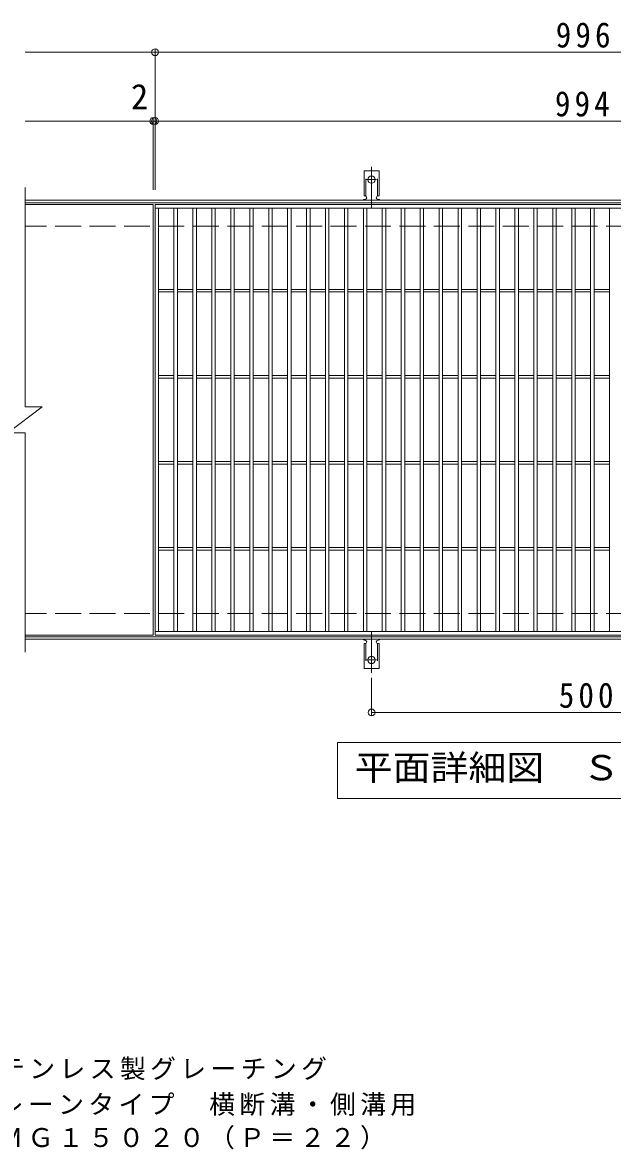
# Model space of a CAD drawing. Units: millimetres, scale not verified. Extents: x -1715 to 1482, y -1373 to 1255.
# Drawn here: x -648 to 37, y -54 to 1255 of the extents above; entities that cross this region are included whole.
import ezdxf
from ezdxf.enums import TextEntityAlignment as Align

# ---------------------------------------------------------------- set-up
doc = ezdxf.new("R2010")
doc.units = ezdxf.units.MM
doc.header["$LTSCALE"] = 10
doc.header["$PDMODE"] = 32
doc.header["$PDSIZE"] = 8
for name, pattern in [('CHAIN2', [12, 9, -1, 1, -1]), ('DASHED2', [3, 2, -1]), ('DASHED3', [4, 3, -1])]:
    doc.linetypes.add(name, pattern=pattern)
for name, color, linetype, lineweight in [('C-1', 2, 'Continuous', 9), ('C-2', 3, 'Continuous', 9), ('C-4', 7, 'Continuous', 9), ('C-5', 7, 'Continuous', 9), ('C-A', 3, 'Continuous', 9), ('D-5', 7, 'Continuous', 9)]:
    doc.layers.add(name, color=color, linetype=linetype, lineweight=lineweight)
doc.styles.add('ＭＳ ゴシック', font='')
doc.styles.get('ＭＳ ゴシック').set_extended_font_data('MS Gothic')

msp = doc.modelspace()

# ---------------------------------------------------------------- linework, layer by layer
at = {"layer": 'C-1'}
for p, q in [((659.76, 1048.36), (-645.24, 1048.36)), ((659.76, 1045.35), (-645.24, 1045.35)), ((659.76, 541.36), (-645.24, 541.35)), ((659.76, 538.36), (-645.24, 538.35))]:
    msp.add_line(p, q, dxfattribs=at)
at = {"layer": 'C-1', "linetype": 'DASHED3'}
for p, q in [((659.76, 1018.35), (-645.24, 1018.35)), ((659.76, 568.36), (-645.24, 568.35))]:
    msp.add_line(p, q, dxfattribs=at)
at = {"layer": 'C-2'}
for p, q in [((-645.24, 1063.36), (-645.24, 808.36)), ((-496.24, 1043.35), (-645.24, 1043.35)), ((-496.24, 1043.35), (-496.24, 543.35)), ((-494.24, 1039.35), (499.76, 1039.35)), ((-490.24, 547.35), (-490.24, 1039.35)), ((-472.24, 547.35), (-472.24, 1039.35)), ((-468.24, 547.35), (-468.24, 1039.35)), ((-450.24, 547.35), (-450.24, 1039.35)), ((-446.24, 547.35), (-446.24, 1039.35)), ((-428.24, 547.35), (-428.24, 1039.35)), ((-424.24, 547.35), (-424.24, 1039.35)), ((-406.24, 547.35), (-406.24, 1039.35)), ((-402.24, 547.35), (-402.24, 1039.35)), ((-384.24, 547.35), (-384.24, 1039.35)), ((-380.24, 547.35), (-380.24, 1039.35)), ((-362.24, 547.35), (-362.24, 1039.35)), ((-358.24, 547.35), (-358.24, 1039.35)), ((-340.24, 547.35), (-340.24, 1039.35)), ((-336.24, 547.35), (-336.24, 1039.35)), ((-318.24, 547.35), (-318.24, 1039.35)), ((-314.24, 547.35), (-314.24, 1039.35)), ((-296.24, 547.35), (-296.24, 1039.35)), ((-292.24, 547.35), (-292.24, 1039.35)), ((-274.24, 547.35), (-274.24, 1039.35)), ((-270.24, 547.35), (-270.24, 1039.35)), ((-252.24, 547.35), (-252.24, 1039.35)), ((-248.24, 547.35), (-248.24, 1039.35)), ((-230.24, 547.35), (-230.24, 1039.35)), ((-226.24, 547.35), (-226.24, 1039.35)), ((-208.24, 547.35), (-208.24, 1039.35)), ((-204.24, 547.35), (-204.24, 1039.35)), ((-186.24, 547.35), (-186.24, 1039.35)), ((-182.24, 547.35), (-182.24, 1039.35)), ((-164.24, 547.35), (-164.24, 1039.35)), ((-160.24, 547.35), (-160.24, 1039.35)), ((-142.24, 547.35), (-142.24, 1039.35)), ((-138.24, 547.35), (-138.24, 1039.35)), ((-120.24, 547.35), (-120.24, 1039.35)), ((-116.24, 547.35), (-116.24, 1039.35)), ((-98.24, 547.35), (-98.24, 1039.35)), ((-94.24, 547.35), (-94.24, 1039.35)), ((-76.24, 547.35), (-76.24, 1039.35)), ((-72.24, 547.35), (-72.24, 1039.35)), ((-54.24, 547.35), (-54.24, 1039.35)), ((-50.24, 547.35), (-50.24, 1039.35)), ((-32.24, 547.35), (-32.24, 1039.35)), ((-28.24, 547.35), (-28.24, 1039.35)), ((-10.24, 547.35), (-10.24, 1039.35)), ((-6.24, 547.35), (-6.24, 1039.35)), ((11.76, 547.35), (11.76, 1039.35)), ((15.76, 547.35), (15.76, 1039.35)), ((33.76, 547.35), (33.76, 1039.35)), ((-490.24, 944.85), (-472.24, 944.85)), ((-468.24, 944.85), (-450.24, 944.85)), ((-446.24, 944.85), (-428.24, 944.85)), ((-424.24, 944.85), (-406.24, 944.85)), ((-402.24, 944.85), (-384.24, 944.85)), ((-380.24, 944.85), (-362.24, 944.85)), ((-358.24, 944.85), (-340.24, 944.85)), ((-336.24, 944.85), (-318.24, 944.85)), ((-314.24, 944.85), (-296.24, 944.85)), ((-292.24, 944.85), (-274.24, 944.85)), ((-270.24, 944.85), (-252.24, 944.85)), ((-248.24, 944.85), (-230.24, 944.85)), ((-226.24, 944.85), (-208.24, 944.85)), ((-204.24, 944.85), (-186.24, 944.85)), ((-182.24, 944.85), (-164.24, 944.85)), ((-160.24, 944.85), (-142.24, 944.85)), ((-138.24, 944.85), (-120.24, 944.85)), ((-116.24, 944.85), (-98.24, 944.85)), ((-94.24, 944.85), (-76.24, 944.85)), ((-72.24, 944.85), (-54.24, 944.85)), ((-50.24, 944.85), (-32.24, 944.85)), ((-28.24, 944.85), (-10.24, 944.85)), ((-6.24, 944.85), (11.76, 944.85)), ((15.76, 944.85), (33.76, 944.85)), ((-490.24, 941.85), (-472.24, 941.85)), ((-468.24, 941.85), (-450.24, 941.85)), ((-446.24, 941.85), (-428.24, 941.85)), ((-424.24, 941.85), (-406.24, 941.85)), ((-402.24, 941.85), (-384.24, 941.85)), ((-380.24, 941.85), (-362.24, 941.85)), ((-358.24, 941.85), (-340.24, 941.85)), ((-336.24, 941.85), (-318.24, 941.85)), ((-314.24, 941.85), (-296.24, 941.85)), ((-292.24, 941.85), (-274.24, 941.85)), ((-270.24, 941.85), (-252.24, 941.85)), ((-248.24, 941.85), (-230.24, 941.85)), ((-226.24, 941.85), (-208.24, 941.85)), ((-204.24, 941.85), (-186.24, 941.85)), ((-182.24, 941.85), (-164.24, 941.85)), ((-160.24, 941.85), (-142.24, 941.85)), ((-138.24, 941.85), (-120.24, 941.85)), ((-116.24, 941.85), (-98.24, 941.85)), ((-94.24, 941.85), (-76.24, 941.85)), ((-72.24, 941.85), (-54.24, 941.85)), ((-50.24, 941.85), (-32.24, 941.85)), ((-28.24, 941.85), (-10.24, 941.85)), ((-6.24, 941.85), (11.76, 941.85)), ((15.76, 941.85), (33.76, 941.85)), ((-490.24, 844.85), (-472.24, 844.85)), ((-490.24, 841.85), (-472.24, 841.85)), ((-468.24, 844.85), (-450.24, 844.85)), ((-468.24, 841.85), (-450.24, 841.85)), ((-446.24, 844.85), (-428.24, 844.85)), ((-446.24, 841.85), (-428.24, 841.85)), ((-424.24, 844.85), (-406.24, 844.85)), ((-424.24, 841.85), (-406.24, 841.85)), ((-402.24, 844.85), (-384.24, 844.85)), ((-402.24, 841.85), (-384.24, 841.85)), ((-380.24, 844.85), (-362.24, 844.85)), ((-380.24, 841.85), (-362.24, 841.85)), ((-358.24, 844.85), (-340.24, 844.85)), ((-358.24, 841.85), (-340.24, 841.85)), ((-336.24, 844.85), (-318.24, 844.85)), ((-336.24, 841.85), (-318.24, 841.85)), ((-314.24, 844.85), (-296.24, 844.85)), ((-314.24, 841.85), (-296.24, 841.85)), ((-292.24, 844.85), (-274.24, 844.85)), ((-292.24, 841.85), (-274.24, 841.85)), ((-270.24, 844.85), (-252.24, 844.85)), ((-270.24, 841.85), (-252.24, 841.85)), ((-248.24, 844.85), (-230.24, 844.85)), ((-248.24, 841.85), (-230.24, 841.85)), ((-226.24, 844.85), (-208.24, 844.85)), ((-226.24, 841.85), (-208.24, 841.85)), ((-204.24, 844.85), (-186.24, 844.85)), ((-204.24, 841.85), (-186.24, 841.85)), ((-182.24, 844.85), (-164.24, 844.85)), ((-182.24, 841.85), (-164.24, 841.85)), ((-160.24, 844.85), (-142.24, 844.85)), ((-160.24, 841.85), (-142.24, 841.85)), ((-138.24, 844.85), (-120.24, 844.85)), ((-138.24, 841.85), (-120.24, 841.85)), ((-116.24, 844.85), (-98.24, 844.85)), ((-116.24, 841.85), (-98.24, 841.85)), ((-94.24, 844.85), (-76.24, 844.85)), ((-94.24, 841.85), (-76.24, 841.85)), ((-72.24, 844.85), (-54.24, 844.85)), ((-72.24, 841.85), (-54.24, 841.85)), ((-50.24, 844.85), (-32.24, 844.85)), ((-50.24, 841.85), (-32.24, 841.85)), ((-28.24, 844.85), (-10.24, 844.85)), ((-28.24, 841.85), (-10.24, 841.85)), ((-6.24, 844.85), (11.76, 844.85)), ((-6.24, 841.85), (11.76, 841.85)), ((15.76, 844.85), (33.76, 844.85)), ((15.76, 841.85), (33.76, 841.85)), ((-665.24, 778.35), (-625.24, 808.36)), ((-645.24, 808.36), (-625.24, 808.36)), ((-665.24, 778.35), (-645.24, 778.35)), ((-645.24, 778.35), (-645.24, 523.35)), ((-490.24, 744.85), (-472.24, 744.85)), ((-490.24, 741.85), (-472.24, 741.85)), ((-468.24, 744.85), (-450.24, 744.85)), ((-468.24, 741.85), (-450.24, 741.85)), ((-446.24, 744.85), (-428.24, 744.85)), ((-446.24, 741.85), (-428.24, 741.85)), ((-424.24, 744.85), (-406.24, 744.85)), ((-424.24, 741.85), (-406.24, 741.85)), ((-402.24, 744.85), (-384.24, 744.85)), ((-402.24, 741.85), (-384.24, 741.85)), ((-380.24, 744.85), (-362.24, 744.85)), ((-380.24, 741.85), (-362.24, 741.85)), ((-358.24, 744.85), (-340.24, 744.85)), ((-358.24, 741.85), (-340.24, 741.85)), ((-336.24, 744.85), (-318.24, 744.85)), ((-336.24, 741.85), (-318.24, 741.85)), ((-314.24, 744.85), (-296.24, 744.85)), ((-314.24, 741.85), (-296.24, 741.85)), ((-292.24, 744.85), (-274.24, 744.85)), ((-292.24, 741.85), (-274.24, 741.85)), ((-270.24, 744.85), (-252.24, 744.85)), ((-270.24, 741.85), (-252.24, 741.85)), ((-248.24, 744.85), (-230.24, 744.85)), ((-248.24, 741.85), (-230.24, 741.85)), ((-226.24, 744.85), (-208.24, 744.85)), ((-226.24, 741.85), (-208.24, 741.85)), ((-204.24, 744.85), (-186.24, 744.85)), ((-204.24, 741.85), (-186.24, 741.85)), ((-182.24, 744.85), (-164.24, 744.85)), ((-182.24, 741.85), (-164.24, 741.85)), ((-160.24, 744.85), (-142.24, 744.85)), ((-160.24, 741.85), (-142.24, 741.85)), ((-138.24, 744.85), (-120.24, 744.85)), ((-138.24, 741.85), (-120.24, 741.85)), ((-116.24, 744.85), (-98.24, 744.85)), ((-116.24, 741.85), (-98.24, 741.85)), ((-94.24, 744.85), (-76.24, 744.85)), ((-94.24, 741.85), (-76.24, 741.85)), ((-72.24, 744.85), (-54.24, 744.85)), ((-72.24, 741.85), (-54.24, 741.85)), ((-50.24, 744.85), (-32.24, 744.85)), ((-50.24, 741.85), (-32.24, 741.85)), ((-28.24, 744.85), (-10.24, 744.85)), ((-28.24, 741.85), (-10.24, 741.85)), ((-6.24, 744.85), (11.76, 744.85)), ((-6.24, 741.85), (11.76, 741.85)), ((15.76, 744.85), (33.76, 744.85)), ((15.76, 741.85), (33.76, 741.85)), ((-490.24, 644.85), (-472.24, 644.85)), ((-490.24, 641.85), (-472.24, 641.85)), ((-468.24, 644.85), (-450.24, 644.85)), ((-468.24, 641.85), (-450.24, 641.85)), ((-446.24, 644.85), (-428.24, 644.85)), ((-446.24, 641.85), (-428.24, 641.85)), ((-424.24, 644.85), (-406.24, 644.85)), ((-424.24, 641.85), (-406.24, 641.85)), ((-402.24, 644.85), (-384.24, 644.85)), ((-402.24, 641.85), (-384.24, 641.85)), ((-380.24, 644.85), (-362.24, 644.85)), ((-380.24, 641.85), (-362.24, 641.85)), ((-358.24, 644.85), (-340.24, 644.85)), ((-358.24, 641.85), (-340.24, 641.85)), ((-336.24, 644.85), (-318.24, 644.85)), ((-336.24, 641.85), (-318.24, 641.85)), ((-314.24, 644.85), (-296.24, 644.85)), ((-314.24, 641.85), (-296.24, 641.85)), ((-292.24, 644.85), (-274.24, 644.85)), ((-292.24, 641.85), (-274.24, 641.85)), ((-270.24, 644.85), (-252.24, 644.85)), ((-270.24, 641.85), (-252.24, 641.85)), ((-248.24, 644.85), (-230.24, 644.85)), ((-248.24, 641.85), (-230.24, 641.85)), ((-226.24, 644.85), (-208.24, 644.85)), ((-226.24, 641.85), (-208.24, 641.85)), ((-204.24, 644.85), (-186.24, 644.85)), ((-204.24, 641.85), (-186.24, 641.85)), ((-182.24, 644.85), (-164.24, 644.85)), ((-182.24, 641.85), (-164.24, 641.85)), ((-160.24, 644.85), (-142.24, 644.85)), ((-160.24, 641.85), (-142.24, 641.85)), ((-138.24, 644.85), (-120.24, 644.85)), ((-138.24, 641.85), (-120.24, 641.85)), ((-116.24, 644.85), (-98.24, 644.85)), ((-116.24, 641.85), (-98.24, 641.85)), ((-94.24, 644.85), (-76.24, 644.85)), ((-94.24, 641.85), (-76.24, 641.85)), ((-72.24, 644.85), (-54.24, 644.85)), ((-72.24, 641.85), (-54.24, 641.85)), ((-50.24, 644.85), (-32.24, 644.85)), ((-50.24, 641.85), (-32.24, 641.85)), ((-28.24, 644.85), (-10.24, 644.85)), ((-28.24, 641.85), (-10.24, 641.85)), ((-6.24, 644.85), (11.76, 644.85)), ((-6.24, 641.85), (11.76, 641.85)), ((15.76, 644.85), (33.76, 644.85)), ((15.76, 641.85), (33.76, 641.85)), ((-496.24, 543.35), (-645.24, 543.35)), ((499.76, 547.35), (-494.24, 547.35)), ((499.76, 543.35), (-494.24, 543.35))]:
    msp.add_line(p, q, dxfattribs=at)
msp.add_lwpolyline([(-494.24, 543.35), (-494.24, 1043.35), (499.76, 1043.35)], dxfattribs=at)
at = {"layer": 'C-4'}
for p, q in [((-645.24, 1220.35), (659.76, 1220.35)), ((-494.24, 1060.35), (-494.24, 1223.35)), ((-645.24, 1140.36), (659.76, 1140.36)), ((-496.24, 1060.35), (-496.24, 1143.35)), ((-242.74, 493.64), (-242.74, 450.35)), ((-242.74, 453.35), (257.26, 453.35))]:
    msp.add_line(p, q, dxfattribs=at)
for p in [(-494.24, 1220.35), (-496.24, 1140.36), (-494.24, 1140.36), (-242.74, 453.35)]:
    msp.add_point(p, dxfattribs=at)
at = {"layer": 'C-5'}
msp.add_lwpolyline([(-282.24, 353.36), (-282.24, 418.35), (292.76, 418.35), (292.76, 353.36)], close=True, dxfattribs=at)
at = {"layer": 'C-A', "color": 7, "linetype": 'CHAIN2'}
for p, q in [((-242.74, 1039.89), (-242.74, 1087.29)), ((-248.52, 1072.36), (-236.97, 1072.36)), ((-242.74, 546.82), (-242.74, 499.42)), ((-248.52, 514.36), (-236.97, 514.36))]:
    msp.add_line(p, q, dxfattribs=at)
at = {"layer": 'C-A'}
for p, q in [((-251.49, 1053.36), (-251.49, 1082.36)), ((-233.99, 1082.36), (-251.49, 1082.36)), ((-233.99, 1053.36), (-233.99, 1082.36)), ((-251.49, 1053.36), (-250.24, 1053.36)), ((-250.74, 1049.36), (-250.24, 1049.36)), ((-235.25, 1049.36), (-234.73, 1049.36)), ((-233.99, 1053.36), (-235.24, 1053.36)), ((-250.74, 537.36), (-250.24, 537.36)), ((-235.25, 537.36), (-234.73, 537.36)), ((-251.49, 533.36), (-250.24, 533.36)), ((-251.49, 533.36), (-251.49, 504.36)), ((-233.99, 533.36), (-235.24, 533.36)), ((-233.99, 533.36), (-233.99, 504.36)), ((-233.99, 504.36), (-251.49, 504.36))]:
    msp.add_line(p, q, dxfattribs=at)
at = {"layer": 'C-A', "linetype": 'DASHED2'}
for p, q in [((-249.49, 1053.21), (-249.49, 1082.36)), ((-235.99, 1053.21), (-235.99, 1082.36)), ((-249.49, 533.5), (-249.49, 504.36)), ((-235.99, 533.5), (-235.99, 504.36))]:
    msp.add_line(p, q, dxfattribs=at)
at = {"layer": 'C-A'}
for centre in [(-242.74, 1072.36), (-242.74, 514.36)]:
    msp.add_circle(centre, 4.25, dxfattribs=at)
for centre, start, end in [((-250.74, 1047.36), 90.27596, 150.00047), ((-250.24, 1051.36), 270, 90), ((-235.24, 1051.36), 90, 269.8667), ((-234.74, 1047.36), 29.99927, 89.75836), ((-250.74, 539.36), 209.99951, 269.72403), ((-250.24, 535.36), 270, 90), ((-235.24, 535.36), 90.13329, 270), ((-234.74, 539.36), 270.24162, 330.00072)]:
    msp.add_arc(centre, 2, start, end, dxfattribs=at)

# ---------------------------------------------------------------- texts
at = {"layer": 'C-4', "color": 2, "style": 'ＭＳ ゴシック'}
msp.add_text('2', height=29.33, dxfattribs=at).set_placement((-522.2, 1145.35), align=Align.BOTTOM_LEFT)
at = {"layer": 'C-4', "color": 2, "char_height": 29.33, "attachment_point": 7, "style": 'ＭＳ ゴシック'}
for s, insert in [('\\T1.27;\\W0.9;996', (-28.74, 1225.35)), ('\\T1.27;\\W0.9;994', (-29.74, 1145.35)), ('\\T1.27;\\W0.9;500', (-25.24, 458.35))]:
    msp.add_mtext(s, dxfattribs=dict(at, insert=insert))
at = {"layer": 'C-5', "color": 2, "style": 'ＭＳ ゴシック', "width": 1.1}
msp.add_text('平面詳細図\u3000Ｓ＝１：１０', height=29.33, dxfattribs=at).set_placement((-262.24, 365.85), align=Align.BOTTOM_LEFT)
at = {"layer": 'D-5', "char_height": 21.99, "attachment_point": 7, "style": 'ＭＳ ゴシック'}
for s, insert in [('\\T1.17;ステンレス製グレーチング', (-710.55, 26.22)), ('\\T1.17;プレーンタイプ\u3000横断溝・側溝用', (-712.1, -15.43)), ('\\T1.17;ＳＭＧ１５０２０（Ｐ＝２２）', (-712.32, -54.24))]:
    msp.add_mtext(s, dxfattribs=dict(at, insert=insert))

doc.saveas('drawing.dxf')
